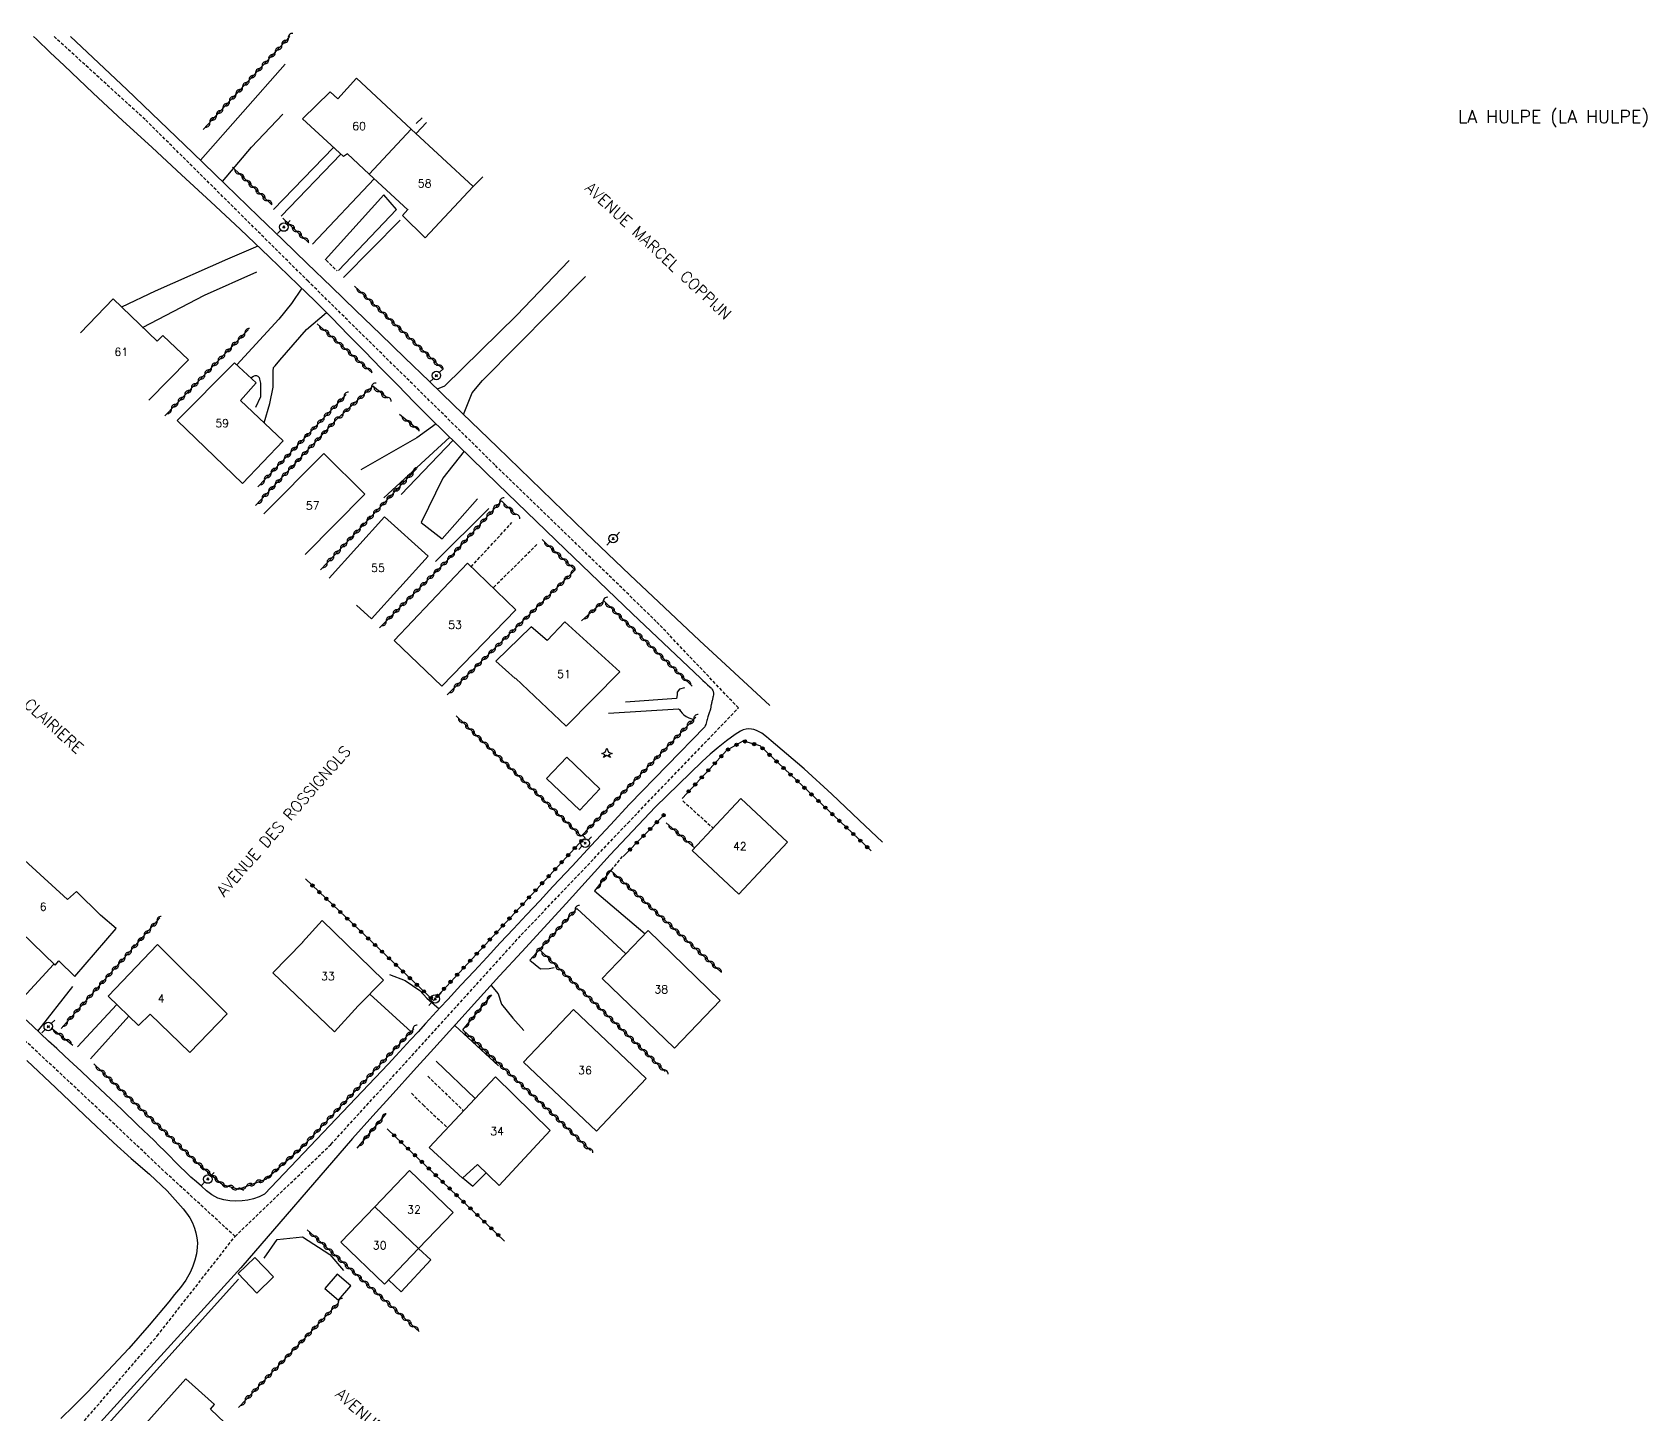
# Model space of a CAD drawing. Header units: millimetres. Extents: x 159000 to 160001, y 158000 to 159001.
# Drawn here: x 159234.3 to 159486.4, y 158784.7 to 159000.6 of the extents above; entities that cross this region are included whole.
import ezdxf
from ezdxf.enums import TextEntityAlignment as Align

# ---------------------------------------------------------------- set-up
doc = ezdxf.new("R2010")
doc.units = ezdxf.units.MM
doc.linetypes.add('DASHED', pattern=[0.75, 0.5, -0.25])
doc.layers.get('0').update_dxf_attribs({"linetype": 'CONTINUOUS'})
for name, color, linetype in [('W0001', 6, 'DASHED'), ('W0008', 7, 'CONTINUOUS'), ('W0017', 7, 'CONTINUOUS'), ('W0101', 7, 'CONTINUOUS'), ('W0104', 1, 'CONTINUOUS'), ('W0112', 1, 'DASHED'), ('W0300', 7, 'CONTINUOUS'), ('W0303', 7, 'CONTINUOUS'), ('W0310', 3, 'CONTINUOUS'), ('W0323', 7, 'CONTINUOUS'), ('W0333', 7, 'CONTINUOUS'), ('W0473', 7, 'CONTINUOUS'), ('W0980', 7, 'CONTINUOUS'), ('W0989', 7, 'CONTINUOUS'), ('W0991', 7, 'CONTINUOUS'), ('W1102', 7, 'CONTINUOUS')]:
    doc.layers.add(name, color=color, linetype=linetype)
doc.styles.get("Standard").update_dxf_attribs({"font": 'romans.shx', "width": 0.85})

# ---------------------------------------------------------------- blocks, each defined once
blk = doc.blocks.new('T473')
for p, q in [((-0.166667, 0.166667), (0.166667, -0.166667)), ((-0.166667, -0.166667), (0.166667, 0.166667)), ((0.500001, 0.500001), (1.000002, 1.000002)), ((-1.000002, -1.000002), (-0.500001, -0.500001))]:
    blk.add_line(p, q)
blk.add_ellipse((0, 0), major_axis=(0.471405, 0.471405), ratio=1, start_param=5.4977871438, end_param=11.780972451)
blk = doc.blocks.new('T303')
for p, q in [((-0.77, 0), (-0.28, 0.21)), ((-0.28, -0.21), (-0.77, 0)), ((-0.28, 0.21), (0, 0.83)), ((0, 0.83), (0.28, 0.21)), ((0.28, 0.21), (0.83, 0)), ((0.83, 0), (0.28, -0.21)), ((-0.49, -0.63), (-0.28, -0.21)), ((0, -0.35), (-0.49, -0.63)), ((0.56, -0.63), (0, -0.35)), ((0.28, -0.21), (0.56, -0.63))]:
    blk.add_line(p, q)
blk = doc.blocks.new('t323o')
at = {"color": 0, "linetype": 'Continuous'}
for radius in [0.25, 0.15]:
    blk.add_circle((0, 0), radius, dxfattribs=at)
blk = doc.blocks.new('t310o')
at = {"color": 0, "linetype": 'Continuous'}
for centre, start, end in [((-0.5, 0.38), 216.8699, 323.1304), ((0.5, -0.37), 36.8699, 143.1303)]:
    blk.add_arc(centre, 0.625, start, end, dxfattribs=at)

msp = doc.modelspace()

# ---------------------------------------------------------------- linework, layer by layer
at = {"layer": 'W0001'}
for points in [[(159344.57, 158895.12), (159331.74, 158908.64), (159306.5, 158933.1), (159277.37, 158961.76), (159251.91, 158987.02), (159237.66, 159000)], [(159265.95, 158812.58), (159255.34, 158822.33), (159244.41, 158832.65), (159230.52, 158845.62), (159219.38, 158855.93), (159206.53, 158868.26), (159191.64, 158879.55), (159171.48, 158892.88), (159142.1, 158909.58), (159116.79, 158925.07), (159101.09, 158937.86)], [(159265.95, 158812.58), (159280.93, 158826.96), (159294.09, 158841.38), (159310.65, 158859.67), (159327.29, 158877.14), (159344.57, 158895.12)], [(159236.08, 158776.4), (159253.8, 158797.05), (159265.95, 158812.58)]]:
    msp.add_lwpolyline(points, dxfattribs=at)
at = {"layer": 'W0008'}
for points in [[(159234.48, 159000), (159234.94, 158999.55), (159237.09, 158997.49), (159239.24, 158995.44), (159243.8, 158991.15), (159248.39, 158986.89), (159252.98, 158982.64), (159257.58, 158978.4), (159262.18, 158974.15), (159266.75, 158969.88), (159271.3, 158965.58), (159275.81, 158961.23), (159278.44, 158958.65), (159281.04, 158956.05), (159283.63, 158953.42), (159286.2, 158950.79), (159288.77, 158948.15), (159291.35, 158945.52), (159293.94, 158942.9), (159296.55, 158940.3), (159306.99, 158930.07), (159317.49, 158919.91), (159328.05, 158909.81), (159338.65, 158899.75), (159339, 158899.41), (159339.36, 158899.07), (159339.72, 158898.73), (159340.09, 158898.41), (159340.12, 158898.39), (159340.15, 158898.37), (159340.18, 158898.34), (159340.22, 158898.32), (159340.25, 158898.3), (159340.28, 158898.28), (159340.31, 158898.25), (159340.34, 158898.23), (159340.42, 158898.12), (159340.49, 158898), (159340.55, 158897.87), (159340.6, 158897.75), (159340.63, 158897.64), (159340.65, 158897.53), (159340.66, 158897.42), (159340.66, 158897.32), (159340.65, 158897.15), (159340.62, 158896.98), (159340.59, 158896.82), (159340.56, 158896.66), (159340.53, 158896.53), (159340.5, 158896.4), (159340.47, 158896.27), (159340.43, 158896.14), (159340.4, 158896.01), (159340.37, 158895.89), (159340.34, 158895.76), (159340.31, 158895.63), (159340.3, 158895.54), (159340.28, 158895.46), (159340.27, 158895.37), (159340.26, 158895.29), (159340.25, 158895.2), (159340.24, 158895.12), (159340.23, 158895.03), (159340.21, 158894.95), (159340.17, 158894.79), (159340.12, 158894.64), (159340.07, 158894.49), (159340.02, 158894.34), (159339.96, 158894.19), (159339.91, 158894.04), (159339.85, 158893.89), (159339.8, 158893.73), (159339.74, 158893.54), (159339.69, 158893.34), (159339.64, 158893.15), (159339.59, 158892.95), (159339.54, 158892.75), (159339.47, 158892.56), (159339.39, 158892.37), (159339.3, 158892.18)], [(159349.46, 158895.52), (159343.97, 158900.59), (159338.5, 158905.68), (159333.04, 158910.8), (159327.61, 158915.93), (159320.7, 158922.54), (159313.81, 158929.18), (159306.95, 158935.83), (159300.07, 158942.48), (159296.26, 158946.15), (159292.46, 158949.83), (159288.65, 158953.51), (159284.84, 158957.19), (159281.03, 158960.87), (159277.23, 158964.55), (159273.42, 158968.23), (159269.61, 158971.9), (159264.48, 158976.86), (159259.35, 158981.82), (159254.22, 158986.77), (159249.05, 158991.7), (159240.26, 158999.99), (159240.25, 159000)], [(159367.08, 158874.16), (159363.4, 158877.6), (159359.14, 158881.63), (159354.82, 158885.6), (159350.36, 158889.41), (159349.66, 158890), (159348.96, 158890.61), (159348.2, 158891.17), (159347.37, 158891.6), (159346.99, 158891.74), (159346.59, 158891.83), (159346.18, 158891.87), (159345.77, 158891.83), (159345.3, 158891.7), (159344.87, 158891.47), (159344.47, 158891.21), (159344.08, 158890.95), (159342.72, 158889.99), (159341.41, 158888.96), (159340.15, 158887.88), (159338.92, 158886.76), (159331.58, 158879.61), (159324.53, 158872.16), (159317.64, 158864.58), (159310.72, 158857.04), (159307.27, 158853.28), (159303.84, 158849.5), (159300.42, 158845.71), (159296.99, 158841.93), (159293.81, 158838.42), (159290.64, 158834.9), (159287.46, 158831.39), (159284.29, 158827.88)], [(159327.58, 158880.1), (159339.3, 158892.18)], [(159327.58, 158880.1), (159324.58, 158876.87), (159321.59, 158873.65), (159318.59, 158870.43), (159315.59, 158867.21), (159313.54, 158865.01), (159311.49, 158862.81), (159309.43, 158860.61), (159307.38, 158858.42), (159305.32, 158856.22), (159303.27, 158854.02), (159301.22, 158851.82), (159299.17, 158849.61), (159298.01, 158848.35), (159296.85, 158847.09), (159295.69, 158845.83), (159294.53, 158844.56), (159293.37, 158843.29), (159292.21, 158842.03), (159291.05, 158840.77), (159289.88, 158839.51)], [(159270.56, 158819.16), (159269.73, 158818.74), (159268.85, 158818.45), (159267.95, 158818.25), (159267.04, 158818.14), (159266.09, 158818.1), (159265.14, 158818.14), (159264.2, 158818.29), (159263.28, 158818.58), (159262.34, 158819.07), (159261.49, 158819.71), (159260.7, 158820.41), (159259.93, 158821.1), (159259.06, 158821.86), (159258.21, 158822.65), (159257.38, 158823.46), (159256.56, 158824.28), (159255.75, 158825.1), (159254.94, 158825.93), (159254.12, 158826.75), (159253.3, 158827.56), (159250.78, 158829.98), (159248.25, 158832.39), (159245.71, 158834.8), (159243.17, 158837.19), (159241.91, 158838.38), (159240.65, 158839.56), (159239.38, 158840.74), (159238.11, 158841.92), (159236.84, 158843.09), (159235.57, 158844.27), (159234.31, 158845.45), (159233.04, 158846.63)], [(159233.41, 158840.05), (159237.94, 158835.79), (159242.46, 158831.54), (159246.98, 158827.27), (159249.74, 158824.76), (159252.58, 158822.29), (159255.34, 158819.71), (159257.84, 158816.9), (159258.38, 158816.19), (159258.87, 158815.46), (159259.3, 158814.68), (159259.64, 158813.85), (159259.85, 158813.12), (159260, 158812.36), (159260.06, 158811.6), (159260.05, 158810.83), (159259.92, 158809.84), (159259.69, 158808.88), (159259.37, 158807.94), (159258.97, 158807.03), (159258.26, 158805.77), (159257.42, 158804.6), (159256.51, 158803.49), (159255.61, 158802.39), (159252.53, 158798.7), (159249.35, 158795.1), (159246.09, 158791.58), (159242.77, 158788.11), (159240.78, 158786.1), (159238.75, 158784.13)], [(159270.56, 158819.16), (159289.88, 158839.51)], [(159284.29, 158827.88), (159266.83, 158807.69)], [(159266.83, 158807.69), (159241.82, 158780.13), (159241.42, 158779.63), (159241.08, 158779.09), (159240.82, 158778.5), (159240.65, 158777.88), (159240.61, 158777.49), (159240.63, 158777.1), (159240.7, 158776.72), (159240.84, 158776.35)]]:
    msp.add_lwpolyline(points, dxfattribs=at)
at = {"layer": 'W0017'}
for points in [[(159273.8, 158995.66), (159260.54, 158980.67)], [(159263.97, 158977.36), (159268.54, 158982.69), (159273.41, 158987.84)], [(159281.32, 158982.68), (159271.98, 158972.96)], [(159273.13, 158971.95), (159282.49, 158981.61)], [(159278.05, 158967.55), (159287.7, 158977.77)], [(159282.12, 158963.45), (159291.18, 158972.96), (159289.2, 158975.28), (159280.02, 158965.09)], [(159282.89, 158962.37), (159291.76, 158971.3)], [(159269.51, 158967.22), (159264.76, 158965.21), (159253.47, 158960.21), (159248.23, 158957.73)], [(159318.14, 158965), (159318.07, 158964.93), (159309.96, 158956.49), (159298.67, 158945.38), (159297.53, 158944.93)], [(159251.52, 158954.55), (159261.19, 158959.59), (159269.33, 158963.21)], [(159301.65, 158940.95), (159302.96, 158944.34), (159304.61, 158946.25), (159320.7, 158962.51)], [(159276.37, 158960.7), (159274.76, 158958.29), (159272.79, 158955.82), (159266.23, 158948.69)], [(159270.49, 158939.66), (159271.37, 158942.65), (159271.88, 158945.24), (159271.92, 158947.7), (159271.94, 158948.31), (159272.21, 158948.56), (159272.93, 158949.42), (159277.1, 158954.22), (159280.22, 158956.91)], [(159268.4, 158946.67), (159268.82, 158946.93), (159269.11, 158947.02), (159269.3, 158947.04), (159269.52, 158946.94), (159269.7, 158946.74), (159269.78, 158946.46), (159269.93, 158945.87), (159269.93, 158943.7), (159269.16, 158942.04)], [(159297.36, 158939.51), (159294.36, 158937.29), (159285.62, 158932.33)], [(159289.2, 158927.94), (159299.51, 158937.42)], [(159300, 158936.94), (159291.87, 158928.48)], [(159301.74, 158935.24), (159298.39, 158931.02), (159295.03, 158924.06), (159298.32, 158921.52), (159303.81, 158927.8)], [(159305.59, 158926.26), (159297.25, 158917.97)], [(159336.13, 158898.28), (159335.38, 158898.07), (159334.98, 158897.58), (159335, 158897.15), (159334.9, 158896.61), (159326.93, 158896.02)], [(159324.27, 158894.33), (159335.21, 158894.98), (159335.36, 158894.89), (159335.52, 158894.64), (159335.8, 158894.29), (159336.05, 158894.04), (159336.4, 158893.79), (159336.83, 158893.57), (159337.44, 158893.38)], [(159322.1, 158866.57), (159329.98, 158859.85)], [(159319.32, 158863.81), (159326.98, 158856.73)], [(159232.84, 158849.89), (159237.61, 158855.03)], [(159312, 158855.75), (159313.65, 158854.4), (159314.99, 158854.42), (159315.8, 158854.58)], [(159235.15, 158844.65), (159240.63, 158851.59)], [(159290.07, 158853.47), (159292.51, 158852.54), (159294.8, 158850.98), (159295.92, 158849.78), (159297.81, 158848.14)], [(159305.94, 158851.78), (159307.02, 158850.47), (159307.59, 158848.85), (159309.36, 158846.65), (159311.06, 158844.73)], [(159241.36, 158842.17), (159247.5, 158848.79)], [(159286.98, 158850.4), (159293.46, 158844.56)], [(159249.38, 158846.98), (159243.38, 158840.34)], [(159300.27, 158845.54), (159307.08, 158839.2)], [(159297.34, 158839.94), (159303.46, 158834.14)]]:
    msp.add_lwpolyline(points, dxfattribs=at)
at = {"layer": 'W0101'}
for points in [[(159286.9, 158978.51), (159283.51, 158981.64), (159282.89, 158981.25), (159276.46, 158987.12), (159280.81, 158991.35), (159281.98, 158990.24), (159284.92, 158993.48)], [(159284.92, 158993.48), (159293.47, 158985.54)], [(159293.47, 158985.54), (159303.15, 158976.56), (159295.66, 158968.55), (159292.11, 158972.03), (159292.96, 158972.96), (159292.94, 158972.92), (159286.9, 158978.51)], [(159241.83, 158953.7), (159246.91, 158959), (159253.76, 158952.39), (159254.68, 158953.28), (159258.66, 158949.51)], [(159258.66, 158949.51), (159252.46, 158943.21)], [(159276.89, 158919.08), (159286.22, 158928.53), (159279.8, 158934.88), (159270.47, 158925.43)], [(159280.65, 158915.37), (159289.29, 158924.96), (159296.09, 158918.83)], [(159296.09, 158918.83), (159287.27, 158909.04), (159284.9, 158911.18)], [(159293.2, 158822.87), (159287.78, 158817.22)], [(159294.6, 158810.68), (159300.02, 158816.33), (159293.2, 158822.87)], [(159287.78, 158817.22), (159282.48, 158811.7), (159289.3, 158805.15), (159294.6, 158810.68)], [(159264.33, 158783.46), (159262.09, 158785.59), (159262.76, 158786.33), (159258.26, 158790.34), (159250.67, 158781.86), (159257.29, 158775.58)]]:
    msp.add_lwpolyline(points, dxfattribs=at)
for points in [[(159267.11, 158930.16), (159273.47, 158936.85), (159266.78, 158943.15), (159269.24, 158945.89), (159265.87, 158949.03), (159256.9, 158940)], [(159302.26, 158917.72), (159309.81, 158910.46), (159298.26, 158898.51), (159290.78, 158905.68)], [(159317.67, 158892.25), (159326.07, 158900.75), (159317.46, 158908.59), (159314.71, 158905.65), (159312.21, 158907.8), (159306.68, 158902.42), (159309.7, 158899.71), (159309.77, 158899.78)], [(159337.34, 158872.88), (159344.65, 158866.03), (159352.24, 158874.14), (159344.92, 158880.98)], [(159225.43, 158866.96), (159237.88, 158854.93), (159238.41, 158855.62), (159240.95, 158853.18), (159247.4, 158860.65), (159244.96, 158862.77), (159244.91, 158862.77), (159241.17, 158866.44), (159239.76, 158865.18), (159231.24, 158873.01), (159228.95, 158874.98), (159226.26, 158872.04), (159228.27, 158869.8), (159228.23, 158869.82)], [(159289.14, 158852.6), (159279.56, 158861.9), (159276.5, 158858.52), (159276.5, 158858.51), (159271.87, 158853.73), (159281.49, 158844.54), (159285.2, 158848.58)], [(159330.45, 158860.34), (159341.74, 158849.45), (159334.57, 158842), (159323.27, 158852.89)], [(159264.7, 158847.34), (159253.86, 158858.16), (159246.12, 158850.12), (159250.87, 158845.54), (159252.7, 158847.3), (159258.87, 158841.3)], [(159311.01, 158839.81), (159322.39, 158829.03), (159330.18, 158837.25), (159318.81, 158848.03)], [(159306.62, 158837.51), (159296.26, 158826.45), (159301.45, 158821.68), (159303.81, 158823.83), (159307.2, 158820.54), (159315.17, 158829.12)]]:
    msp.add_lwpolyline(points, close=True, dxfattribs=at)
at = {"layer": 'W0104'}
for points in [[(159294.23, 158984.84), (159295.87, 158986.57), (159295.87, 158986.57)], [(159304.65, 158978.07), (159303.15, 158976.56)], [(159301.54, 158821.75), (159303.09, 158820.41), (159305.16, 158822.52)], [(159289.91, 158805.79), (159291.88, 158803.95), (159296.55, 158808.95), (159294.6, 158810.68)]]:
    msp.add_lwpolyline(points, dxfattribs=at)
for points in [[(159271.97, 158806.25), (159269.04, 158809.3), (159266.43, 158806.79), (159269.37, 158803.74)], [(159281.89, 158806.69), (159279.99, 158804.47), (159282.13, 158802.64), (159284.03, 158804.87)]]:
    msp.add_lwpolyline(points, close=True, dxfattribs=at)
at = {"layer": 'W0112'}
for points in [[(159280.18, 158965.06), (159281.88, 158963.38)], [(159302.82, 158917.18), (159309.19, 158924.06)], [(159313.1, 158920.63), (159306.26, 158913.88)], [(159335.9, 158880.61), (159340.6, 158876.36)], [(159326.4, 158871.93), (159324.71, 158869.83)], [(159296.04, 158837.61), (159301.66, 158832.2)], [(159293.52, 158834.94), (159295.31, 158833.12), (159299.15, 158829.53)]]:
    msp.add_lwpolyline(points, dxfattribs=at)
at = {"layer": 'W0300'}
for points in [[(159270.52, 158809.2), (159272.54, 158812.1), (159276.46, 158812.52), (159280.74, 158809.75), (159282.9, 158807.25)], [(159266.47, 158805.92), (159241.93, 158778.64)]]:
    msp.add_lwpolyline(points, dxfattribs=at)
at = {"layer": 'W0310'}
for points in [[(159260.99, 158985.47), (159274.52, 159000)], [(159294.25, 158986.38), (159295.15, 158987.27)], [(159271.71, 158973.7), (159265.57, 158979.56)], [(159277.49, 158967.77), (159273.43, 158971.6)], [(159284.6, 158961.01), (159298.28, 158948.12)], [(159278.77, 158955.14), (159287.34, 158947.44)], [(159254.96, 158940.73), (159268.05, 158954.21)], [(159289.75, 158943.49), (159287.45, 158945.36), (159281.74, 158940.11)], [(159269.49, 158929.64), (159283.33, 158944.08)], [(159269.16, 158926.72), (159281.74, 158940.11)], [(159294.58, 158938.5), (159291.66, 158940.94)], [(159294.29, 158932.46), (159279.31, 158916.7)], [(159299.23, 158918.31), (159307.56, 158927.48)], [(159309.82, 158925.26), (159307.56, 158927.48)], [(159319.08, 158916.68), (159314.56, 158920.8), (159313.92, 158921.42)], [(159299.23, 158918.31), (159288.49, 158907.63)], [(159319.08, 158916.68), (159299.09, 158897.17)], [(159337.33, 158898.54), (159323.55, 158911.83), (159320.07, 158908.75)], [(159300.48, 158893.9), (159320.02, 158875.08), (159337.93, 158893.7)], [(159333.3, 158877.16), (159337.73, 158873.29)], [(159324.71, 158869.82), (159322.1, 158866.57)], [(159324.63, 158869.72), (159341.83, 158853.91)], [(159312, 158855.75), (159319.32, 158863.81)], [(159238.77, 158845.04), (159254.22, 158862.32)], [(159313.48, 158857.38), (159333.14, 158838.33)], [(159301.5, 158844.86), (159306.04, 158850.3)], [(159237.21, 158845.17), (159240.62, 158842.45)], [(159243.87, 158839.54), (159259.87, 158824.24), (159263.98, 158820.69), (159266.49, 158819.94), (159270.74, 158821.55), (159276.46, 158826.57), (159293.88, 158845.01)], [(159301.5, 158844.86), (159314.78, 158832.42), (159321.45, 158825.99)], [(159285.03, 158826.38), (159289.52, 158831.67)], [(159277.2, 158813.61), (159294.68, 158797.74)], [(159266.5, 158785.88), (159282.17, 158802.25)]]:
    msp.add_lwpolyline(points, dxfattribs=at)
at = {"layer": 'W0323'}
for points in [[(159335.77, 158880.99), (159340.09, 158885.61), (159342.78, 158888.53), (159345.33, 158889.97), (159347.9, 158889.24), (159350.78, 158886.53), (159357.49, 158880.18), (159365.29, 158872.8)], [(159332.98, 158878.44), (159326.59, 158871.93)], [(159276.95, 158868.42), (159296.92, 158849.45), (159320.37, 158874.7)], [(159289.72, 158829.41), (159308.05, 158811.85)]]:
    msp.add_lwpolyline(points, dxfattribs=at)
at = {"layer": 'W0333'}
msp.add_lwpolyline([(159317.75, 158887.43), (159322.94, 158882.48), (159319.78, 158879.16), (159314.59, 158884.11)], close=True, dxfattribs=at)
at = {"layer": 'W1102'}
for points in [[(159293.47, 158985.54), (159286.9, 158978.51)], [(159287.78, 158817.22), (159294.6, 158810.68)]]:
    msp.add_lwpolyline(points, dxfattribs=at)

# ---------------------------------------------------------------- block references
at = {"layer": 'W0303'}
msp.add_blockref('T303', (159324.01, 158888.03), dxfattribs=at)
at = {"layer": 'W0310'}
for p, rotation in [((159274.28, 158999.75), 47.05476692481039), ((159271.21, 158996.45), 47.05476692481039), ((159272.24, 158997.55), 47.05476692481039), ((159273.26, 158998.65), 47.05476692481039), ((159269.17, 158994.26), 47.05476692481039), ((159270.19, 158995.36), 47.05476692481039), ((159267.13, 158992.06), 47.05476692481039), ((159268.15, 158993.16), 47.05476692481039), ((159264.06, 158988.77), 47.05476692481039), ((159265.08, 158989.87), 47.05476692481039), ((159266.1, 158990.96), 47.05476692481039), ((159262.02, 158986.57), 47.05476692481039), ((159263.04, 158987.67), 47.05476692481039), ((159266.65, 158978.53), 136.3073728862748), ((159267.74, 158977.49), 136.3073728862748), ((159268.82, 158976.46), 136.3073728862748), ((159269.91, 158975.42), 136.3073728862748), ((159270.99, 158974.38), 136.3073728862748), ((159274.53, 158970.57), 136.6183404064067), ((159275.62, 158969.54), 136.6183404064067), ((159276.71, 158968.51), 136.6183404064067), ((159285.7, 158959.98), 316.6863324059778), ((159286.79, 158958.95), 316.6863324059778), ((159287.88, 158957.92), 316.6863324059778), ((159288.97, 158956.89), 316.6863324059778), ((159267.5, 158953.65), 45.85310709679911), ((159279.88, 158954.14), 318.0656082768458), ((159290.06, 158955.86), 316.6863324059778), ((159291.15, 158954.83), 316.6863324059778), ((159292.24, 158953.8), 316.6863324059778), ((159265.41, 158951.5), 45.85310709679911), ((159266.46, 158952.57), 45.85310709679911), ((159281, 158953.14), 318.0656082768458), ((159282.11, 158952.14), 318.0656082768458), ((159283.23, 158951.14), 318.0656082768458), ((159293.34, 158952.77), 316.6863324059778), ((159294.43, 158951.75), 316.6863324059778), ((159263.32, 158949.34), 45.85310709679911), ((159264.37, 158950.42), 45.85310709679911), ((159284.35, 158950.13), 318.0656082768458), ((159285.46, 158949.13), 318.0656082768458), ((159295.52, 158950.72), 316.6863324059778), ((159296.61, 158949.69), 316.6863324059778), ((159297.7, 158948.66), 316.6863324059778), ((159260.19, 158946.11), 45.85310709679911), ((159261.23, 158947.19), 45.85310709679911), ((159262.28, 158948.27), 45.85310709679911), ((159286.58, 158948.13), 318.0656082768458), ((159258.1, 158943.96), 45.85310709679911), ((159259.14, 158945.04), 45.85310709679911), ((159282.98, 158943.72), 46.21723820792651), ((159286.16, 158944.17), 222.60666156281), ((159287.26, 158945.18), 222.60666156281), ((159288.42, 158944.57), 140.8413492185518), ((159289.58, 158943.62), 140.8413492185518), ((159256.01, 158941.81), 45.85310709679911), ((159257.05, 158942.88), 45.85310709679911), ((159280.91, 158941.55), 46.21723820792651), ((159281.94, 158942.64), 46.21723820792651), ((159282.85, 158941.12), 222.60666156281), ((159283.95, 158942.14), 222.60666156281), ((159285.06, 158943.15), 222.60666156281), ((159278.83, 158939.39), 46.21723820792651), ((159279.87, 158940.47), 46.21723820792651), ((159280.46, 158938.74), 46.76858823832751), ((159281.49, 158939.83), 46.76858823832751), ((159292.81, 158939.98), 140.1925009250122), ((159293.96, 158939.02), 140.1925009250122), ((159275.72, 158936.14), 46.21723820792651), ((159276.76, 158937.22), 46.21723820792651), ((159277.79, 158938.3), 46.21723820792651), ((159278.4, 158936.55), 46.76858823832751), ((159279.43, 158937.65), 46.76858823832751), ((159273.64, 158933.97), 46.21723820792651), ((159274.68, 158935.05), 46.21723820792651), ((159276.35, 158934.37), 46.76858823832751), ((159277.38, 158935.46), 46.76858823832751), ((159271.57, 158931.81), 46.21723820792651), ((159272.6, 158932.89), 46.21723820792651), ((159273.27, 158931.09), 46.76858823832751), ((159274.29, 158932.18), 46.76858823832751), ((159275.32, 158933.28), 46.76858823832751), ((159292.74, 158930.83), 226.4539904834538), ((159293.77, 158931.92), 226.4539904834538), ((159270.53, 158930.72), 46.21723820792651), ((159271.21, 158928.9), 46.76858823832751), ((159272.24, 158930), 46.76858823832751), ((159290.67, 158928.66), 226.4539904834538), ((159291.71, 158929.75), 226.4539904834538), ((159270.19, 158927.81), 46.76858823832751), ((159288.61, 158926.48), 226.4539904834538), ((159289.64, 158927.57), 226.4539904834538), ((159306.29, 158926.08), 47.76394746393255), ((159307.29, 158927.19), 47.76394746393255), ((159308.63, 158926.43), 135.4986563225584), ((159285.51, 158923.22), 226.4539904834538), ((159286.54, 158924.31), 226.4539904834538), ((159287.57, 158925.4), 226.4539904834538), ((159304.27, 158923.86), 47.76394746393255), ((159305.28, 158924.97), 47.76394746393255), ((159309.7, 158925.38), 135.4986563225584), ((159283.44, 158921.05), 226.4539904834538), ((159284.47, 158922.14), 226.4539904834538), ((159302.25, 158921.64), 47.76394746393255), ((159303.26, 158922.75), 47.76394746393255), ((159281.37, 158918.87), 226.4539904834538), ((159282.41, 158919.96), 226.4539904834538), ((159299.13, 158918.21), 224.8283525373045), ((159300.24, 158919.42), 47.76394746393255), ((159301.24, 158920.53), 47.76394746393255), ((159315.01, 158920.39), 137.6242200278302), ((159316.12, 158919.38), 137.6242200278302), ((159317.23, 158918.37), 137.6242200278302), ((159280.34, 158917.79), 226.4539904834538), ((159297, 158916.09), 224.8283525373045), ((159298.07, 158917.15), 224.8283525373045), ((159318.33, 158917.36), 137.6242200278302), ((159318.41, 158916.03), 224.2965249306822), ((159294.87, 158913.98), 224.8283525373045), ((159295.94, 158915.04), 224.8283525373045), ((159316.27, 158913.93), 224.2965249306822), ((159317.34, 158914.98), 224.2965249306822), ((159291.68, 158910.81), 224.8283525373045), ((159292.75, 158911.86), 224.8283525373045), ((159293.81, 158912.92), 224.8283525373045), ((159313.04, 158910.79), 224.2965249306822), ((159314.12, 158911.84), 224.2965249306822), ((159315.19, 158912.89), 224.2965249306822), ((159322.32, 158910.73), 221.5149147035434), ((159323.44, 158911.73), 221.5149147035434), ((159324.52, 158910.89), 136.0139974525908), ((159289.55, 158908.69), 224.8283525373045), ((159290.62, 158909.75), 224.8283525373045), ((159310.9, 158908.69), 224.2965249306822), ((159311.97, 158909.74), 224.2965249306822), ((159321.19, 158909.74), 221.5149147035434), ((159325.6, 158909.85), 136.0139974525908), ((159326.68, 158908.81), 136.0139974525908), ((159308.75, 158906.6), 224.2965249306822), ((159309.82, 158907.65), 224.2965249306822), ((159327.76, 158907.77), 136.0139974525908), ((159328.84, 158906.73), 136.0139974525908), ((159329.92, 158905.69), 136.0139974525908), ((159305.53, 158903.46), 224.2965249306822), ((159306.6, 158904.5), 224.2965249306822), ((159307.68, 158905.55), 224.2965249306822), ((159331, 158904.64), 136.0139974525908), ((159332.08, 158903.6), 136.0139974525908), ((159303.38, 158901.36), 224.2965249306822), ((159304.46, 158902.41), 224.2965249306822), ((159333.16, 158902.56), 136.0139974525908), ((159334.24, 158901.52), 136.0139974525908), ((159300.16, 158898.22), 224.2965249306822), ((159301.24, 158899.27), 224.2965249306822), ((159302.31, 158900.31), 224.2965249306822), ((159335.32, 158900.48), 136.0139974525908), ((159336.4, 158899.44), 136.0139974525908), ((159337.61, 158893.37), 46.10676961932586), ((159301.56, 158892.85), 316.0676154126846), ((159302.64, 158891.81), 316.0676154126846), ((159303.72, 158890.77), 316.0676154126846), ((159335.53, 158891.2), 46.10676961932586), ((159336.57, 158892.29), 46.10676961932586), ((159304.81, 158889.73), 316.0676154126846), ((159305.89, 158888.69), 316.0676154126846), ((159332.41, 158887.96), 46.10676961932586), ((159333.45, 158889.04), 46.10676961932586), ((159334.49, 158890.12), 46.10676961932586), ((159306.97, 158887.65), 316.0676154126846), ((159308.05, 158886.61), 316.0676154126846), ((159309.13, 158885.57), 316.0676154126846), ((159330.33, 158885.8), 46.10676961932586), ((159331.37, 158886.88), 46.10676961932586), ((159310.21, 158884.53), 316.0676154126846), ((159311.29, 158883.49), 316.0676154126846), ((159328.25, 158883.64), 46.10676961932586), ((159329.29, 158884.72), 46.10676961932586), ((159312.37, 158882.45), 316.0676154126846), ((159313.45, 158881.41), 316.0676154126846), ((159325.13, 158880.4), 46.10676961932586), ((159326.17, 158881.48), 46.10676961932586), ((159327.21, 158882.56), 46.10676961932586), ((159314.53, 158880.37), 316.0676154126846), ((159315.61, 158879.33), 316.0676154126846), ((159316.69, 158878.28), 316.0676154126846), ((159323.05, 158878.23), 46.10676961932586), ((159324.09, 158879.31), 46.10676961932586), ((159317.77, 158877.24), 316.0676154126846), ((159318.85, 158876.2), 316.0676154126846), ((159320.97, 158876.07), 46.10676961932586), ((159322.01, 158877.15), 46.10676961932586), ((159334.43, 158876.18), 318.8608169618698), ((159319.93, 158875.16), 316.0676154126846), ((159335.56, 158875.19), 318.8608169618698), ((159336.69, 158874.2), 318.8608169618698), ((159323.04, 158867.74), 231.3444813153961), ((159323.98, 158868.91), 231.3444813153961), ((159325.73, 158868.71), 317.4042815439515), ((159326.84, 158867.69), 317.4042815439515), ((159327.94, 158866.68), 317.4042815439515), ((159329.04, 158865.66), 317.4042815439515), ((159319.06, 158863.53), 47.76067627013908), ((159330.15, 158864.64), 317.4042815439515), ((159331.25, 158863.63), 317.4042815439515), ((159252.77, 158860.69), 48.1979574310804), ((159253.77, 158861.81), 48.1979574310804), ((159316.04, 158860.2), 47.76067627013908), ((159317.05, 158861.31), 47.76067627013908), ((159318.05, 158862.42), 47.76067627013908), ((159332.36, 158862.61), 317.4042815439515), ((159333.46, 158861.6), 317.4042815439515), ((159334.57, 158860.58), 317.4042815439515), ((159250.77, 158858.45), 48.1979574310804), ((159251.77, 158859.57), 48.1979574310804), ((159314.02, 158857.97), 47.76067627013908), ((159315.03, 158859.08), 47.76067627013908), ((159335.67, 158859.57), 317.4042815439515), ((159336.77, 158858.55), 317.4042815439515), ((159248.77, 158856.22), 48.1979574310804), ((159249.77, 158857.34), 48.1979574310804), ((159313.01, 158856.86), 47.76067627013908), ((159314.56, 158856.34), 315.8897228614911), ((159315.64, 158855.29), 315.8897228614911), ((159337.88, 158857.54), 317.4042815439515), ((159338.98, 158856.52), 317.4042815439515), ((159340.09, 158855.51), 317.4042815439515), ((159245.77, 158852.86), 48.1979574310804), ((159246.77, 158853.98), 48.1979574310804), ((159247.77, 158855.1), 48.1979574310804), ((159316.71, 158854.25), 315.8897228614911), ((159317.79, 158853.2), 315.8897228614911), ((159341.19, 158854.49), 317.4042815439515), ((159243.77, 158850.63), 48.1979574310804), ((159244.77, 158851.75), 48.1979574310804), ((159318.87, 158852.16), 315.8897228614911), ((159319.94, 158851.12), 315.8897228614911), ((159241.77, 158848.39), 48.1979574310804), ((159242.77, 158849.51), 48.1979574310804), ((159304.38, 158848.31), 50.09504703151077), ((159305.35, 158849.46), 50.09504703151077), ((159321.02, 158850.07), 315.8897228614911), ((159322.1, 158849.03), 315.8897228614911), ((159323.18, 158847.98), 315.8897228614911), ((159239.77, 158846.15), 48.1979574310804), ((159240.77, 158847.27), 48.1979574310804), ((159302.46, 158846.01), 50.09504703151077), ((159303.42, 158847.16), 50.09504703151077), ((159324.25, 158846.94), 315.8897228614911), ((159325.33, 158845.9), 315.8897228614911), ((159238.38, 158844.24), 321.3217495588534), ((159239.56, 158843.3), 321.3217495588534), ((159291.67, 158842.67), 46.63931458934393), ((159292.7, 158843.76), 46.63931458934393), ((159293.73, 158844.85), 46.63931458934393), ((159302.59, 158843.84), 316.8764553330263), ((159303.69, 158842.81), 316.8764553330263), ((159326.41, 158844.85), 315.8897228614911), ((159327.48, 158843.81), 315.8897228614911), ((159328.56, 158842.76), 315.8897228614911), ((159289.61, 158840.49), 46.63931458934393), ((159290.64, 158841.58), 46.63931458934393), ((159304.78, 158841.78), 316.8764553330263), ((159305.88, 158840.76), 316.8764553330263), ((159329.64, 158841.72), 315.8897228614911), ((159330.71, 158840.68), 315.8897228614911), ((159244.95, 158838.51), 316.2847388669411), ((159287.55, 158838.31), 46.63931458934393), ((159288.58, 158839.4), 46.63931458934393), ((159306.97, 158839.73), 316.8764553330263), ((159308.07, 158838.71), 316.8764553330263), ((159309.16, 158837.68), 316.8764553330263), ((159331.79, 158839.63), 315.8897228614911), ((159332.87, 158838.59), 315.8897228614911), ((159246.04, 158837.47), 316.2847388669411), ((159247.12, 158836.43), 316.2847388669411), ((159248.2, 158835.4), 316.2847388669411), ((159284.46, 158835.04), 46.63931458934393), ((159285.49, 158836.13), 46.63931458934393), ((159286.52, 158837.22), 46.63931458934393), ((159310.26, 158836.66), 316.8764553330263), ((159311.35, 158835.63), 316.8764553330263), ((159249.29, 158834.36), 316.2847388669411), ((159250.37, 158833.32), 316.2847388669411), ((159282.4, 158832.86), 46.63931458934393), ((159283.43, 158833.95), 46.63931458934393), ((159312.45, 158834.61), 316.8764553330263), ((159313.54, 158833.58), 316.8764553330263), ((159314.63, 158832.56), 316.8764553330263), ((159251.46, 158832.29), 316.2847388669411), ((159252.54, 158831.25), 316.2847388669411), ((159253.63, 158830.21), 316.2847388669411), ((159280.34, 158830.68), 46.63931458934393), ((159281.37, 158831.77), 46.63931458934393), ((159288.91, 158830.96), 49.72099071561683), ((159315.72, 158831.52), 316.0691461859523), ((159316.8, 158830.48), 316.0691461859523), ((159254.71, 158829.18), 316.2847388669411), ((159255.79, 158828.14), 316.2847388669411), ((159277.25, 158827.41), 46.63931458934393), ((159278.28, 158828.5), 46.63931458934393), ((159279.31, 158829.59), 46.63931458934393), ((159286, 158827.52), 49.72099071561683), ((159286.97, 158828.67), 49.72099071561683), ((159287.94, 158829.81), 49.72099071561683), ((159317.88, 158829.44), 316.0691461859523), ((159318.96, 158828.4), 316.0691461859523), ((159256.88, 158827.1), 316.2847388669411), ((159257.96, 158826.07), 316.2847388669411), ((159259.05, 158825.03), 316.2847388669411), ((159275.07, 158825.35), 41.23267929349886), ((159276.2, 158826.34), 41.23267929349886), ((159320.04, 158827.36), 316.0691461859523), ((159321.12, 158826.31), 316.0691461859523), ((159260.14, 158824.01), 319.1722183967557), ((159261.28, 158823.03), 319.1722183967557), ((159272.82, 158823.37), 41.23267929349886), ((159273.95, 158824.36), 41.23267929349886), ((159262.41, 158822.05), 319.1722183967557), ((159263.55, 158821.07), 319.1722183967557), ((159264.87, 158820.42), 343.3195831054446), ((159267.71, 158820.4), 20.82022882794672), ((159269.12, 158820.93), 20.82022882794672), ((159270.52, 158821.47), 20.82022882794672), ((159271.69, 158822.38), 41.23267929349886), ((159266.31, 158819.99), 343.3195831054446), ((159278.31, 158812.61), 317.768269774584), ((159279.42, 158811.6), 317.768269774584), ((159280.53, 158810.59), 317.768269774584), ((159281.64, 158809.58), 317.768269774584), ((159282.75, 158808.57), 317.768269774584), ((159283.86, 158807.56), 317.768269774584), ((159284.97, 158806.56), 317.768269774584), ((159286.08, 158805.55), 317.768269774584), ((159287.19, 158804.54), 317.768269774584), ((159288.3, 158803.53), 317.768269774584), ((159289.41, 158802.52), 317.768269774584), ((159279.99, 158799.97), 46.25220646367859), ((159281.03, 158801.05), 46.25220646367859), ((159282.06, 158802.14), 46.25220646367859), ((159290.52, 158801.52), 317.768269774584), ((159291.63, 158800.51), 317.768269774584), ((159277.91, 158797.8), 46.25220646367859), ((159278.95, 158798.89), 46.25220646367859), ((159292.74, 158799.5), 317.768269774584), ((159293.85, 158798.49), 317.768269774584), ((159275.84, 158795.64), 46.25220646367859), ((159276.88, 158796.72), 46.25220646367859), ((159272.73, 158792.39), 46.25220646367859), ((159273.76, 158793.47), 46.25220646367859), ((159274.8, 158794.55), 46.25220646367859), ((159270.65, 158790.22), 46.25220646367859), ((159271.69, 158791.3), 46.25220646367859), ((159268.58, 158788.05), 46.25220646367859), ((159269.62, 158789.13), 46.25220646367859), ((159267.54, 158786.97), 46.25220646367859)]:
    msp.add_blockref('t310o', p, dxfattribs=dict(at, rotation=rotation))
at = {"layer": 'W0323'}
for p, rotation in [((159342.96, 158888.63), 29.47514745449937), ((159344.27, 158889.37), 29.47514745449937), ((159345.6, 158889.89), 344.1312499816896), ((159347.04, 158889.48), 344.1312499816896), ((159348.34, 158888.82), 316.7524642743646), ((159340.88, 158886.48), 47.22455507362287), ((159341.9, 158887.58), 47.22455507362287), ((159349.43, 158887.79), 316.7524642743646), ((159350.53, 158886.77), 316.7524642743646), ((159338.84, 158884.28), 46.95374556048002), ((159339.86, 158885.38), 46.95374556048002), ((159351.62, 158885.74), 316.5739770635469), ((159352.7, 158884.71), 316.5739770635469), ((159353.79, 158883.67), 316.5739770635469), ((159336.79, 158882.09), 46.95374556048002), ((159337.82, 158883.18), 46.95374556048002), ((159354.88, 158882.64), 316.5739770635469), ((159355.97, 158881.61), 316.5739770635469), ((159357.06, 158880.58), 316.5739770635469), ((159358.15, 158879.55), 316.5999404361957), ((159359.24, 158878.52), 316.5999404361957), ((159330.79, 158876.22), 225.5509894250835), ((159331.84, 158877.29), 225.5509894250835), ((159332.89, 158878.36), 225.5509894250835), ((159360.33, 158877.49), 316.5999404361957), ((159361.42, 158876.46), 316.5999404361957), ((159320.03, 158874.34), 47.10821783165559), ((159328.69, 158874.08), 225.5509894250835), ((159329.74, 158875.15), 225.5509894250835), ((159362.51, 158875.43), 316.5999404361957), ((159363.6, 158874.4), 316.5999404361957), ((159364.69, 158873.37), 316.5999404361957), ((159316.97, 158871.04), 47.10821783165559), ((159317.99, 158872.14), 47.10821783165559), ((159319.01, 158873.24), 47.10821783165559), ((159327.64, 158873), 225.5509894250835), ((159314.93, 158868.84), 47.10821783165559), ((159315.95, 158869.94), 47.10821783165559), ((159278.04, 158867.38), 316.4771019764649), ((159279.12, 158866.35), 316.4771019764649), ((159312.88, 158866.64), 47.10821783165559), ((159313.91, 158867.74), 47.10821783165559), ((159280.21, 158865.32), 316.4771019764649), ((159281.3, 158864.28), 316.4771019764649), ((159282.39, 158863.25), 316.4771019764649), ((159309.82, 158863.35), 47.10821783165559), ((159310.84, 158864.45), 47.10821783165559), ((159311.86, 158865.54), 47.10821783165559), ((159283.47, 158862.22), 316.4771019764649), ((159284.56, 158861.19), 316.4771019764649), ((159307.78, 158861.15), 47.10821783165559), ((159308.8, 158862.25), 47.10821783165559), ((159285.65, 158860.15), 316.4771019764649), ((159286.74, 158859.12), 316.4771019764649), ((159305.74, 158858.95), 47.10821783165559), ((159306.76, 158860.05), 47.10821783165559), ((159287.82, 158858.09), 316.4771019764649), ((159288.91, 158857.05), 316.4771019764649), ((159290, 158856.02), 316.4771019764649), ((159303.7, 158856.75), 47.10821783165559), ((159304.72, 158857.85), 47.10821783165559), ((159291.09, 158854.99), 316.4771019764649), ((159292.18, 158853.95), 316.4771019764649), ((159300.63, 158853.46), 47.10821783165559), ((159301.65, 158854.55), 47.10821783165559), ((159302.68, 158855.65), 47.10821783165559), ((159293.26, 158852.92), 316.4771019764649), ((159294.35, 158851.89), 316.4771019764649), ((159295.44, 158850.86), 316.4771019764649), ((159298.59, 158851.26), 47.10821783165559), ((159299.61, 158852.36), 47.10821783165559), ((159296.53, 158849.82), 316.4771019764649), ((159297.57, 158850.16), 47.10821783165559), ((159290.8, 158828.37), 316.2379834594171), ((159291.88, 158827.33), 316.2379834594171), ((159292.97, 158826.29), 316.2379834594171), ((159294.05, 158825.26), 316.2379834594171), ((159295.13, 158824.22), 316.2379834594171), ((159296.22, 158823.18), 316.2379834594171), ((159297.3, 158822.14), 316.2379834594171), ((159298.38, 158821.11), 316.2379834594171), ((159299.47, 158820.07), 316.2379834594171), ((159300.55, 158819.03), 316.2379834594171), ((159301.63, 158817.99), 316.2379834594171), ((159302.72, 158816.96), 316.2379834594171), ((159303.8, 158815.92), 316.2379834594171), ((159304.88, 158814.88), 316.2379834594171), ((159305.97, 158813.84), 316.2379834594171), ((159307.05, 158812.81), 316.2379834594171)]:
    msp.add_blockref('t323o', p, dxfattribs=dict(at, rotation=rotation))
at = {"layer": 'W0473'}
for p in [(159273.58, 158970.23), (159297.39, 158947.04), (159325.01, 158921.57), (159320.63, 158874.01), (159297.21, 158849.67), (159236.78, 158845.38), (159261.69, 158821.54)]:
    msp.add_blockref('T473', p, dxfattribs=at)

# ---------------------------------------------------------------- texts
at = {"layer": 'W0980'}
msp.add_text('LA HULPE (LA HULPE)', height=2, dxfattribs=at).set_placement((159471.86, 158987.34), align=Align.MIDDLE)
at = {"layer": 'W0989'}
for s, rotation, p in [('AVENUE MARCEL COPPIJN', 317.0097, (159320.47, 158976.13)), ('AVENUE DE LA CLAIRIERE', 317.7558, (159219.45, 158907.65)), ('AVENUE DES ROSSIGNOLS', 48.7765, (159264.24, 158865.53)), ('AVENUE WOLFERS', 318.0276, (159281.5, 158787.73))]:
    msp.add_text(s, height=1.75, rotation=rotation, dxfattribs=at).set_placement(p)
at = {"layer": 'W0991'}
for s, p in [('60', (159285.33, 158986)), ('58', (159295.56, 158977.05)), ('61', (159248.18, 158950.73)), ('59', (159263.94, 158939.59)), ('57', (159278.08, 158926.72)), ('55', (159288.28, 158917)), ('53', (159300.32, 158908.11)), ('51', (159317.33, 158900.42)), ('42', (159344.79, 158873.51)), ('6', (159235.99, 158864.08)), ('33', (159280.45, 158853.22)), ('38', (159332.51, 158851.17)), ('4', (159254.41, 158849.73)), ('36', (159320.6, 158838.53)), ('34', (159306.88, 158829.02)), ('32', (159293.9, 158816.77)), ('30', (159288.54, 158811.19))]:
    msp.add_text(s, height=1.25, dxfattribs=at).set_placement(p, align=Align.MIDDLE_CENTER)

doc.saveas('drawing.dxf')
